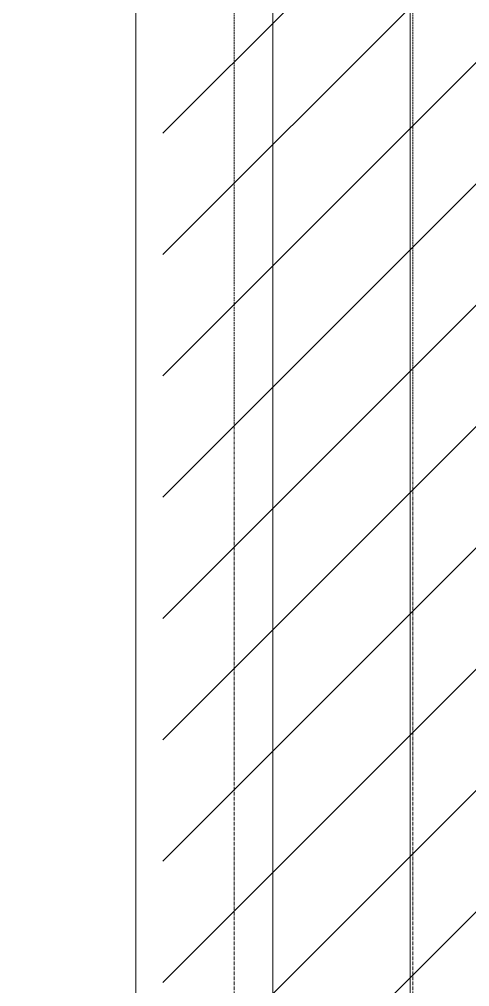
# Model space of a CAD drawing. Header units: inches. Extents: x 3268 to 7018, y 976 to 6708.
# Drawn here: x 5955.7 to 6034.4, y 4582 to 4751.1 of the extents above; entities that cross this region are included whole.
import ezdxf

# ---------------------------------------------------------------- set-up
doc = ezdxf.new("R2010")
doc.units = ezdxf.units.IN
doc.header["$MEASUREMENT"] = 0
doc.linetypes.add('Grid Line 1_2_', pattern=[0.8749999999999999, 0.4999999999999999, -0.125, 0.125, -0.125])
doc.linetypes.add('IMPORT-DASHED _2_', pattern=[8.999999999999996, 5.999999999999998, -2.999999999999999])
for name, color, linetype, lineweight in [('A-DETL-GENF', 92, 'Continuous', 9), ('C-ESMT-STBK', 4, 'IMPORT-DASHED _2_', 35), ('S-GRID', 1, 'Continuous', 9), ('site_dwg', 8, 'Continuous', 9)]:
    doc.layers.add(name, color=color, linetype=linetype, lineweight=lineweight)

# ---------------------------------------------------------------- blocks, each defined once
blk = doc.blocks.new('site_dwg-12440225-Overall Retail Plan Opt 2')
at = {"layer": 'C-ESMT-STBK'}
h = blk.add_hatch(dxfattribs=at)
h.set_pattern_fill('FP_236', color=43, style=0, pattern_type=2)
h.set_pattern_definition([(41.19300000000002, (24349227.445, 9821790.73), (-9.878962955707756, 11.2874306606842), [])])
h.paths.add_polyline_path([(24340754.41764874, 9814238.256800799), (24341007.28369483, 9818038.207201697), (24340597.61508091, 9818336.289935663), (24339080.54507963, 9818175.041572), (24339041.04656363, 9818170.586227996), (24338991.68861391, 9818164.27902802), (24338951.70183868, 9818158.637384389), (24338912.96937073, 9818152.689061128), (24338874.36010189, 9818146.280125272), (24338835.87236292, 9818139.411975248), (24338797.50579851, 9818132.085986648), (24338766.50818425, 9818125.853604812), (24338766.89231019, 9818124.002092425), (24338807.18576453, 9818132.259389622), (24338846.06993594, 9818139.731584428), (24338885.04424, 9818146.727429258), (24338924.10287013, 9818153.245822722), (24338956.51865115, 9818158.316607647), (24338953.32382087, 9818110.342748318), (24338969.07279708, 9818112.710400388), (24339007.86497075, 9818118.055290567), (24339046.71994471, 9818122.92269113), (24339092.45343486, 9818128.037917001), (24340292.99008468, 9818255.650188034), (24340584.31472673, 9818286.605874758), (24340934.68922023, 9818031.666679043), (24340687.3560084, 9814314.861073798), (24339595.34670922, 9814726.863514047), (24339587.50957331, 9814715.68687136), (24338715.45843181, 9815327.180653278), (24338691.60180446, 9815293.158049863), (24339013.48739237, 9815068.288049085), (24339549.36884944, 9814692.907733086), (24340725.61240819, 9814249.124683892)])
h.paths.add_polyline_path([(24338722.46981283, 9815337.179779818), (24338763.80719084, 9815396.132170605), (24338658.92817304, 9815468.79891386), (24338617.74228099, 9815409.741564125), (24338722.19139668, 9815337.372683933)])

msp = doc.modelspace()

# ---------------------------------------------------------------- hatches: boundary and pattern name
at = {"layer": 'A-DETL-GENF'}
h = msp.add_hatch(dxfattribs=at)
h.set_pattern_fill('FP_269', style=0, pattern_type=2)
h.set_pattern_definition([(90, (0, 0), (-24, 1.469576158976824e-15), [])])
h.paths.add_polyline_path([(6036.875343047554, 4505.14858256558), (6036.875343047554, 4923.898582565589), (5029.750343047529, 4923.898582565593), (5029.750343047529, 4640.398582565584), (5391.750343047554, 4640.398582565584), (5391.750343047554, 4596.398582565584), (5645.500343047535, 4596.398582565584), (5645.500343047535, 4505.148582565583), (6023.442376340589, 4505.14858256558)])

# ---------------------------------------------------------------- linework, layer by layer
at = {"layer": 'S-GRID', "linetype": 'Grid Line 1_2_'}
for p, q in [((5993.250343047522, 3355.523582565584), (5993.25034304753, 6288.946146825835)), ((6024.500343047525, 3355.523582565584), (6024.500343047521, 6288.94614682584))]:
    msp.add_line(p, q, dxfattribs=at)

# ---------------------------------------------------------------- block references
at = {"layer": 'site_dwg', "color": 53, "lineweight": 15, "rotation": 3.810000000000009}
msp.add_blockref('site_dwg-12440225-Overall Retail Plan Opt 2', (-23628768.691637, -11408316.78144797), dxfattribs=at)

doc.saveas('drawing.dxf')
